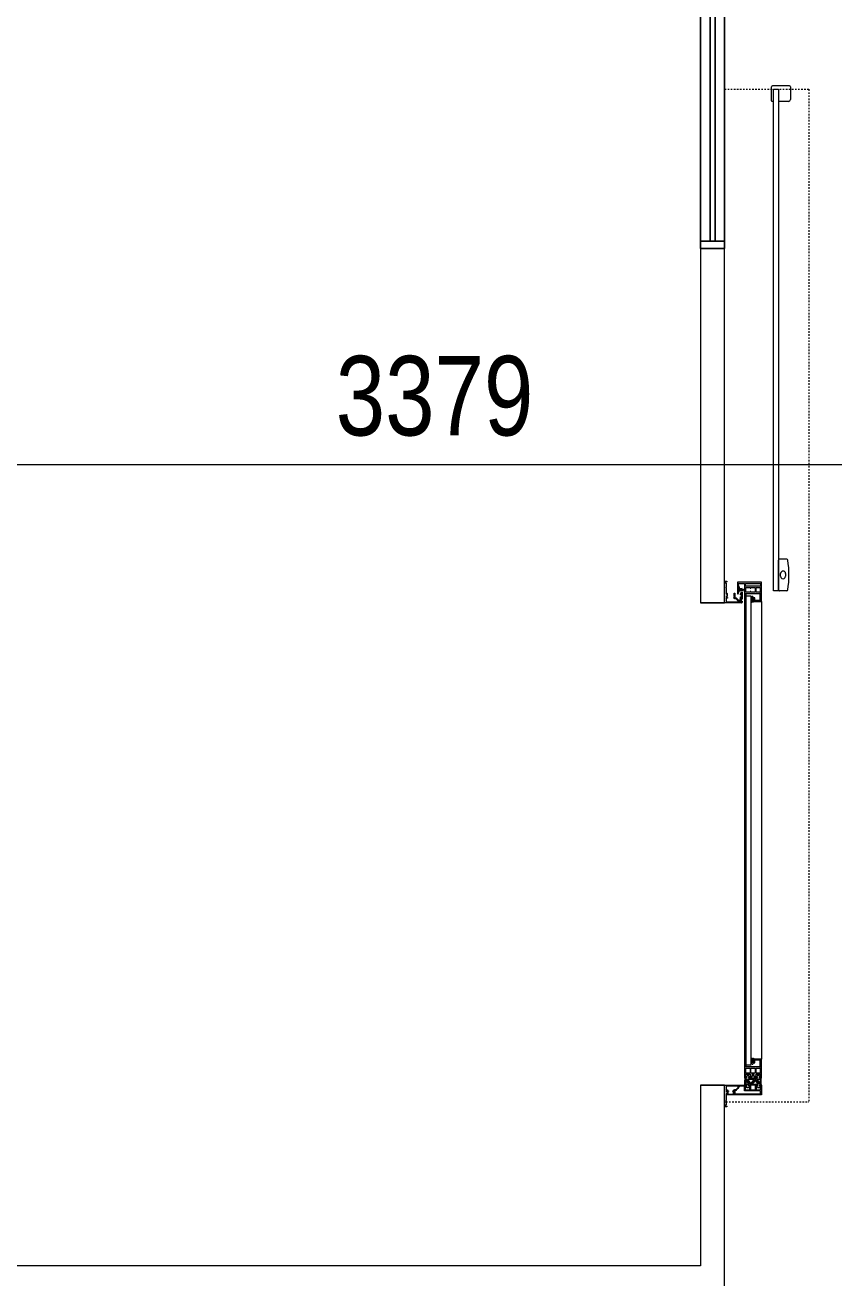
# Model space of a CAD drawing. Header units: millimetres. Extents: x -21807 to 17683, y 43568 to 60640.
# Drawn here: x -15410 to -13732, y 52992 to 55590 of the extents above; entities that cross this region are included whole.
import ezdxf

# ---------------------------------------------------------------- set-up
doc = ezdxf.new("R2010")
doc.units = ezdxf.units.MM
doc.linetypes.add('Dash', pattern=[6.35, 3.175, -3.175])
for name, color, linetype, lineweight in [('A-ANNO-DIMS', 7, 'Continuous', 9), ('A-ANNO-DIMS-110', 7, 'Continuous', 9), ('A-DETL-GENF', 7, 'Continuous', 5), ('A-GENM', 7, 'Continuous', 5), ('A-WALL', 7, 'Continuous', 9)]:
    doc.layers.add(name, color=color, linetype=linetype, lineweight=lineweight)
for name, color, linetype, lineweight, true_color in [('A-DOOR', 5, 'Continuous', 9, 0x0000ff), ('A-DOOR-HDLN', 5, 'Dash', 9, 0x0000ff), ('A-GLAZ', 7, 'Continuous', 9, 0x00007f)]:
    doc.layers.add(name, color=color, linetype=linetype, lineweight=lineweight, true_color=true_color)
doc.styles.add('Arial_2', font='arial.ttf', dxfattribs={"width": 0.8, "height": 165})
doc.dimstyles.new('AK_DIM_2_0_Arial_đỏ', dxfattribs={"dimscale": 304.8, "dimtxt": 168.342801, "dimasz": 0.180446, "dimexe": 0.180446, "dimexo": 0.180446, "dimgap": 0.036089, "dimtad": 1, "dimdec": 0, "dimzin": 0, "dimdsep": 46, "dimtxsty": 'Arial_2', "dimblk1": 'OBLIQUE', "dimblk2": 'OBLIQUE', "dimsah": 1, "dimcen": 0.09, "dimadec": 0, "dimazin": 0, "dimtfac": 1, "dimtdec": 4, "dimtix": 1, "dimtmove": 0, "dimatfit": 3, "dimfxl": 1, "dimtvp": 1, "dimtolj": 1, "dimtzin": 0, "dimarcsym": 2})

# ---------------------------------------------------------------- blocks, each defined once
blk = doc.blocks.new('Automatic-Door_Single_Gilgen_SL-PSXP_Without-Side-Panel_On-Wall - Automatic-Door_Single_Gilgen_SL-PSXP_Without-Side-Panel_On-Wall-1196497-MẶT BẰNG HỆ THỐNG GIÓ THẢI')
at = {"layer": 'A-DETL-GENF', "lineweight": 9, "true_color": 0xe2e2e2, "transparency": 33554534}
h = blk.add_hatch(color=254, dxfattribs=at)
h.paths.add_polyline_path([(-503, 66.5), (-503, 68.5), (-519.5, 68.5), (-522, 77.8), (-522.9, 66.5)])
h.paths.add_polyline_path([(-540.5, 66.5), (-530.1, 66.5), (-532, 69), (-532, 77.8), (-534.5, 68.5), (-540.5, 68.5)])
h.paths.add_polyline_path([(-543, 51.5), (-535.3, 52.2), (-534.5, 53.5), (-540.5, 53.5), (-540.5, 66.5), (-542.9, 52.2)])
h.paths.add_polyline_path([(-522, 90.2), (-532, 90.2), (-532, 88.4), (-522, 88.4)])
h.paths.add_polyline_path([(-503, 99.5), (-503, 101.5), (-543, 101.5), (-542.9, 52.2), (-540.5, 68.5), (-540.5, 99.5), (-522, 99), (-522, 90.2), (-519.5, 99.5)])
h.paths.add_polyline_path([(-519, 51.5), (-519, 52.8), (-525.2, 52.9), (-534.4, 52.2), (-535.8, 51.5)])
h.paths.add_polyline_path([(-519.5, 68.5), (-519.5, 99.5), (-522, 88.4), (-522, 79.6)])
h.paths.add_polyline_path([(-522, 69), (-532, 69), (-528, 66.5), (-525, 66.5)])
h.paths.add_polyline_path([(-532, 99), (-534.5, 99.5), (-532, 90.2)])
h.paths.add_polyline_path([(-532, 88.4), (-534.5, 99.5), (-534.5, 68.5), (-532, 79.6)])
h = blk.add_hatch(color=254, dxfattribs=at)
h.paths.add_polyline_path([(-504.6, 87.9), (-510.7, 87.9), (-509.1, 86.3), (-504.6, 86.3)])
h.paths.add_polyline_path([(-503, 84.7), (-503, 99.5), (-519.5, 99.5), (-519.5, 97.9), (-504.6, 97.9), (-504.6, 87.9)])
h = blk.add_hatch(color=254, dxfattribs=at)
h.paths.add_polyline_path([(475, 88.4), (475, 79.6), (477.5, 77.8), (484, 77.8), (481.5, 79.6), (480.8, 82.9), (476.5, 82.9)])
h.paths.add_polyline_path([(484, 90.2), (477.5, 90.2), (475, 88.4), (476.5, 85.1), (480.8, 85.1), (481.5, 88.4)])
h.paths.add_polyline_path([(486, 92.6), (484, 90.2), (486, 86.4)])
h.paths.add_polyline_path([(486, 75.4), (486, 81.6), (484, 77.8)])
h.paths.add_polyline_path([(475, 77.8), (475, 79.6), (465, 79.6), (465, 77.8)])
h.paths.add_polyline_path([(486, 66.5), (486, 70.6), (484, 68.5), (477.5, 68.5), (477.5, 77.8), (475, 77.8), (475, 69), (446, 68.5), (446, 66.5)])
h.paths.add_polyline_path([(475, 90.2), (465, 90.2), (465, 88.4), (475, 88.4)])
h.paths.add_polyline_path([(486, 101.5), (446, 101.5), (450, 99.5), (475, 99), (475, 90.2), (477.5, 90.2), (477.5, 99.5), (484, 99.5), (486, 97.4)])
h.paths.add_polyline_path([(462.5, 99.5), (465, 90.2), (465, 99)])
h.paths.add_polyline_path([(462.5, 68.5), (465, 69), (465, 77.8)])
h.paths.add_polyline_path([(465, 79.6), (465, 88.4), (462.5, 99.5), (462.5, 68.5)])
h = blk.add_hatch(color=254, dxfattribs=at)
h.paths.add_polyline_path([(447.6, 87.9), (447.6, 86.3), (452.1, 86.3), (453.7, 87.9)])
h.paths.add_polyline_path([(462.5, 99.5), (446, 99.5), (446, 84.7), (447.6, 87.9), (447.6, 97.9), (462.5, 97.9)])
at = {"layer": 'A-DETL-GENF', "lineweight": 9, "true_color": 0xf8f8f8, "transparency": 33554534}
h = blk.add_hatch(color=7, dxfattribs=at)
h.paths.add_polyline_path([(496.5, 101), (486, 101), (486, 97.4), (480, 96.6), (480, 93.4), (488, 92.5), (488, 99), (495.9, 99)])
h.paths.add_polyline_path([(488, 86.2), (488.5, 88.7), (486, 92.6), (486, 75.4), (480, 74.6), (480, 71.4), (486, 70.6), (489.2, 71.6), (488, 73.4)])
h.paths.add_polyline_path([(495.8, 81.6), (489.6, 86.9), (488, 86.2), (495.4, 81.1)])
h.paths.add_polyline_path([(495.6, 76.9), (494.8, 78.1), (488, 73.4), (491.5, 74), (494.5, 76.1)])
h.paths.add_polyline_path([(495.4, 95.8), (494.5, 97.1), (488, 92.5), (490.4, 92.4), (493.7, 94.6)])
h.paths.add_polyline_path([(488.5, 69), (486, 70.6), (486, 67)])
at = {"layer": 'A-DETL-GENF', "lineweight": 9, "true_color": 0xe2e2e2, "transparency": 33554534}
h = blk.add_hatch(color=254, dxfattribs=at)
h.paths.add_polyline_path([(500, 75.4), (498, 75.5), (498, 69), (490.1, 69), (489.5, 67), (500, 67), (500, 70.6), (506, 71.4), (506, 74.6), (502, 75.4)])
h.paths.add_polyline_path([(506, 96.6), (497.2, 97.4), (498, 94.6), (497.5, 79.4), (500, 75.4), (500, 92.6), (506, 93.4)])
h.paths.add_polyline_path([(500, 101), (497.5, 98.6), (500, 97.4)])
h.paths.add_polyline_path([(498, 75.5), (496.2, 76.1), (490.6, 72.1), (491.5, 70.9)])
h.paths.add_polyline_path([(498, 81.8), (491.1, 87.5), (490.2, 86.4), (496.4, 81.1)])
h.paths.add_polyline_path([(498, 94.6), (494.9, 94.3), (490.4, 91.1), (491.2, 89.9)])
h = blk.add_hatch(color=254, dxfattribs=at)
h.paths.add_polyline_path([(541, 26.5), (541, 28), (532.6, 27.8)])
h.paths.add_polyline_path([(500, 25), (502.6, 29.5), (500, 32.9)])
h.paths.add_polyline_path([(500, 25), (510, 28), (504.5, 28)])
h.paths.add_polyline_path([(545, 25), (541, 26.5), (514.1, 30.3), (513.5, 28), (500, 25)])
h.paths.add_polyline_path([(510, 90.5), (502, 90.5), (500, 92.2), (500, 89), (510, 89)])
h.paths.add_polyline_path([(512, 99.5), (510, 99.5), (510, 90.5)])
h.paths.add_polyline_path([(520.5, 52.2), (520.5, 101.5), (512, 99.5), (518.5, 99.5), (518.5, 46.4), (515.7, 45), (520.5, 45)])
h.paths.add_polyline_path([(520.5, 101.5), (500, 101), (500, 97.4), (502, 99.5), (510, 99.5), (517.9, 101)])
h.paths.add_polyline_path([(512, 66), (512, 99.5), (510.4, 84)])
h.paths.add_polyline_path([(510, 79), (500, 79), (500.1, 75.5), (502, 77.5), (510, 77.5)])
h.paths.add_polyline_path([(512, 66), (510.2, 72.1), (510, 67.5), (502, 67.5), (502, 66)])
h.paths.add_polyline_path([(509.5, 50.6), (506.3, 53.8), (505.8, 52.2), (508.7, 49.3)])
h.paths.add_polyline_path([(502.5, 53.3), (502, 54.8), (501.6, 67), (500, 69), (500, 42.1), (502.2, 52.2)])
h.paths.add_polyline_path([(502.5, 53.3), (500.5, 41.6), (502.5, 30), (502.5, 52.2)])
h = blk.add_hatch(color=254, dxfattribs=at)
h.paths.add_polyline_path([(-500, 25), (-500, 60), (-502, 52.2), (-502, 30)])
h.paths.add_polyline_path([(-500, 25), (-504, 28), (-509.5, 28)])
h.paths.add_polyline_path([(-541, 26.5), (-532.6, 27.8), (-541, 28)])
h.paths.add_polyline_path([(-500, 25), (-513, 28), (-513, 30.3), (-518.5, 29.7), (-518.5, 28), (-541, 26.5), (-545, 25)])
h.paths.add_polyline_path([(-502, 57.3), (-502, 59.3), (-509.5, 59.3), (-508.2, 57.3)])
h.paths.add_polyline_path([(-504.5, 53), (-505.8, 53.8), (-509, 50.6), (-508.2, 49.3), (-505.3, 52.2)])
h.paths.add_polyline_path([(-508, 61.5), (-523, 61.5), (-518.5, 60.1), (-511, 60.1)])
h.paths.add_polyline_path([(-510, 46.4), (-520, 46.4), (-515.3, 45)])
blk.add_hatch(color=254, dxfattribs=at).paths.add_polyline_path([(520.5, 30.3), (520.5, 44.9), (518.8, 43.6), (518.8, 31.6)])
at = {"layer": 'A-DETL-GENF', "color": 253, "lineweight": 9, "true_color": 0xaaaaaa}
for p, q in [((-1572, 159.7), (-1572, 124.4)), ((-1570.2, 161.5), (-1543.9, 161.5)), ((-1540, 157.6), (-1540, 136.5)), ((-1565, 126.5), (-1565, 136.5)), ((-1565, 136.5), (-1540, 136.5)), ((-591, 138.8), (-591, 153.8)), ((-527.3, 136.5), (-588.7, 136.5)), ((-560.9, 151.4), (-555.1, 151.4)), ((-555.1, 141.2), (-560.9, 141.2)), ((-525, 153.8), (-525, 138.8)), ((-1541.3, 122.5), (-1570.1, 122.5)), ((-1540, 126.5), (-1565, 126.5)), ((-1540, 126.5), (-1540, 123.8)), ((-503, 101.5), (-543, 101.5)), ((-543, 101.5), (-543, 51.5)), ((-540.5, 68.5), (-540.5, 99.5)), ((-540.5, 99.5), (-534.5, 99.5)), ((-534.5, 99.5), (-534.5, 68.5)), ((-532, 90.2), (-532, 99)), ((-532, 99), (-522, 99)), ((-522, 90.2), (-532, 90.2)), ((-532, 88.4), (-522, 88.4)), ((-532, 79.6), (-532, 88.4)), ((-530.5, 79.6), (-532, 79.6)), ((-530.5, 77.8), (-530.5, 79.6)), ((-522, 79.6), (-523.5, 79.6)), ((-523.5, 79.6), (-523.5, 77.8)), ((-522, 99), (-522, 90.2)), ((-522, 88.4), (-522, 79.6)), ((-503, 99.5), (-519.5, 99.5)), ((-519.5, 99.5), (-519.5, 97.9)), ((-519.5, 68.5), (-519.5, 99.5)), ((-519.5, 99.5), (-503, 99.5)), ((-519.5, 97.9), (-504.6, 97.9)), ((-513.4, 83.5), (-513.4, 82.2)), ((-511.9, 79.5), (-510.9, 79.5)), ((-510.9, 79.5), (-510.9, 82.3)), ((-510.9, 82.3), (-507.6, 82.3)), ((-504.6, 87.9), (-510.7, 87.9)), ((-510.7, 87.9), (-510.7, 84.7)), ((-510.7, 84.7), (-509.1, 84.7)), ((-509.1, 84.7), (-509.1, 86.3)), ((-509.1, 86.3), (-504.6, 86.3)), ((-507.6, 82.3), (-506.3, 79.5)), ((-506.3, 79.5), (-504.8, 79.5)), ((-504.8, 79.5), (-506.2, 82.6)), ((-506.2, 82.6), (-503.4, 82.6)), ((-504.6, 97.9), (-504.6, 87.9)), ((-504.6, 86.3), (-504.6, 84.7)), ((-504.6, 84.7), (-503, 84.7)), ((-503.4, 82.6), (-502.1, 79.5)), ((-503, 99.5), (-503, 101.5)), ((-503, 84.7), (-503, 99.5)), ((-503, 86.7), (-503, 84.7)), ((-502.1, 79.5), (-500.4, 79.5)), ((443.4, 79.5), (445.1, 79.5)), ((445.1, 79.5), (446.4, 82.6)), ((486, 101.5), (446, 101.5)), ((446, 101.5), (446, 99.5)), ((446, 99.5), (446, 84.7)), ((462.5, 99.5), (446, 99.5)), ((446, 99.5), (448, 99.5)), ((446, 84.7), (446, 86.7)), ((446, 84.7), (447.6, 84.7)), ((446.4, 82.6), (449.2, 82.6)), ((447.6, 87.9), (447.6, 97.9)), ((447.6, 97.9), (462.5, 97.9)), ((453.7, 87.9), (447.6, 87.9)), ((447.6, 84.7), (447.6, 86.3)), ((447.6, 86.3), (452.1, 86.3)), ((449.2, 82.6), (447.8, 79.5)), ((447.8, 79.5), (449.3, 79.5)), ((448, 99.5), (450, 99.5)), ((449.3, 79.5), (450.6, 82.3)), ((450, 99.5), (462.5, 99.5)), ((450.6, 82.3), (453.9, 82.3)), ((452.1, 86.3), (452.1, 84.7)), ((452.1, 84.7), (453.7, 84.7)), ((453.7, 84.7), (453.7, 87.9)), ((453.9, 82.3), (453.9, 79.5)), ((453.9, 79.5), (454.9, 79.5)), ((456.4, 82.2), (456.4, 83.5)), ((462.5, 97.9), (462.5, 99.5)), ((462.5, 99.5), (462.5, 68.5)), ((465, 90.2), (465, 99)), ((465, 99), (475, 99)), ((475, 90.2), (465, 90.2)), ((465, 79.6), (465, 88.4)), ((465, 88.4), (475, 88.4)), ((475, 79.6), (465, 79.6)), ((475, 99), (475, 90.2)), ((475, 88.4), (475, 79.6)), ((476.5, 82.9), (476.5, 85.1)), ((476.5, 85.1), (480.8, 85.1)), ((480.8, 82.9), (476.5, 82.9)), ((477.5, 90.2), (477.5, 99.5)), ((477.5, 99.5), (484, 99.5)), ((484, 90.2), (477.5, 90.2)), ((483.2, 98.4), (480, 96.6)), ((480, 96.6), (480, 93.4)), ((480, 93.4), (483.2, 91.6)), ((480.8, 85.1), (481.5, 85.4)), ((481.5, 82.6), (480.8, 82.9)), ((481.5, 85.4), (481.5, 88.4)), ((481.5, 88.4), (484, 88.4)), ((481.5, 79.6), (481.5, 82.6)), ((484, 79.6), (481.5, 79.6)), ((484, 97.4), (483.9, 98.2)), ((483.9, 91.8), (484, 92.6)), ((484, 99.5), (484, 97.4)), ((486, 97.4), (484, 97.4)), ((484, 97.4), (486, 97.4)), ((484, 92.6), (486, 92.6)), ((486, 92.6), (484, 92.6)), ((484, 92.6), (484, 90.2)), ((484, 88.4), (484, 86.4)), ((484, 86.4), (486, 86.4)), ((486, 81.6), (484, 81.6)), ((484, 81.6), (484, 79.6)), ((486, 97.4), (486, 101.5)), ((496.5, 101), (486, 101)), ((486, 101), (486, 97.4)), ((486, 92.6), (486, 75.4)), ((486, 86.4), (486, 92.6)), ((486, 75.4), (486, 81.6)), ((488, 92.5), (488, 99)), ((488, 99), (495.9, 99)), ((494.5, 97.1), (488, 92.5)), ((488, 73.4), (488, 86.2)), ((488, 86.2), (494.9, 80.5)), ((494.8, 78.1), (488, 73.4)), ((489.8, 91.9), (495.4, 95.8)), ((498.5, 101), (500, 101)), ((502, 99.5), (502, 97.4)), ((502, 92.6), (502, 90.5)), ((502.8, 98.4), (506, 96.6)), ((506, 93.4), (502.8, 91.6)), ((510, 84.5), (510, 89)), ((510, 79), (510, 83.5)), ((-534.5, 68.5), (-540.5, 68.5)), ((-540.5, 53.5), (-540.5, 66.5)), ((-540.5, 66.5), (-530.1, 66.5)), ((-534.5, 53.5), (-540.5, 53.5)), ((-531.6, 55.1), (-534.5, 55.1)), ((-534.5, 55.1), (-534.5, 53.5)), ((-533, 52.9), (-533, 54.1)), ((-533, 54.1), (-531.6, 54.1)), ((-525.2, 52.9), (-533, 52.9)), ((-530, 56.1), (-532.9, 56.1)), ((-532.9, 56.1), (-532.9, 55.1)), ((-532.9, 55.1), (-531.2, 55.1)), ((-531.2, 54.1), (-532.6, 54.1)), ((-532.6, 54.1), (-532.6, 53.1)), ((-532.6, 53.1), (-525.6, 53.1)), ((-532, 69), (-532, 77.8)), ((-532, 77.8), (-530.5, 77.8)), ((-522, 69), (-532, 69)), ((-531.6, 54.1), (-531.6, 55.1)), ((-531.2, 55.1), (-531.2, 54.1)), ((-530.4, 54.1), (-530.4, 55.1)), ((-530.4, 55.1), (-527.8, 55.1)), ((-527.8, 54.1), (-530.4, 54.1)), ((-530.1, 66.5), (-528.8, 65.7)), ((-527, 61.6), (-530, 61.1)), ((-530, 61.1), (-529.1, 56.1)), ((-529.3, 60.6), (-526.9, 61)), ((-528.5, 56.1), (-529.3, 60.6)), ((-528.8, 65.7), (-528, 65.7)), ((-526.1, 56.1), (-528.5, 56.1)), ((-528, 65.7), (-528, 66.5)), ((-528, 66.5), (-525, 66.5)), ((-527.8, 55.1), (-527.8, 54.1)), ((-526.9, 65.5), (-527.7, 65.4)), ((-527.7, 65.4), (-527, 61.6)), ((-527, 54.1), (-527, 55.1)), ((-527, 55.1), (-526.1, 55.1)), ((-525.6, 54.1), (-527, 54.1)), ((-525.3, 56.2), (-526.9, 65.5)), ((-526.9, 61), (-526.1, 56.1)), ((-525, 55.1), (-526.7, 55.1)), ((-526.7, 55.1), (-526.7, 54.1)), ((-526.7, 54.1), (-525.2, 54.1)), ((-525.6, 53.1), (-525.6, 54.1)), ((-525.2, 54.1), (-525.2, 52.9)), ((-525, 66.5), (-525, 65.7)), ((-525, 65.7), (-524.2, 65.7)), ((-519, 52.8), (-525, 55.1)), ((-524.2, 65.7), (-522.9, 66.5)), ((-523.5, 77.8), (-522, 77.8)), ((-523, 60.2), (-523, 61.5)), ((-519, 57.9), (-523, 60.2)), ((-522.9, 66.5), (-503, 66.5)), ((-522, 77.8), (-522, 69)), ((-503, 68.5), (-519.5, 68.5)), ((-517, 57.9), (-519, 57.9)), ((-519, 51.5), (-519, 52.8)), ((-518.5, 60.1), (-518.5, 58.9)), ((-518.5, 58.9), (-517, 58.9)), ((-501.8, 69.5), (-518.3, 69.5)), ((-518.3, 69.5), (-518.3, 68.5)), ((-518.3, 68.5), (-503, 68.5)), ((-517, 58.9), (-517, 57.9)), ((-512.5, 58.9), (-511, 58.9)), ((-512.5, 57.9), (-512.5, 58.9)), ((-509.3, 57.9), (-512.5, 57.9)), ((-511, 58.9), (-511, 60.1)), ((-509.5, 60.5), (-509.5, 59.3)), ((-508, 60.5), (-509.5, 60.5)), ((-502, 53.3), (-503.8, 53.3)), ((-503.5, 61.5), (-501.5, 61.5)), ((-503.5, 60.5), (-503.5, 61.5)), ((-502, 60.5), (-503.5, 60.5)), ((-503.3, 54.8), (-502, 54.8)), ((-503, 68.5), (-503, 66.9)), ((-503, 66.5), (-503, 68.5)), ((-503, 66.9), (-502, 66.9)), ((-502, 66.9), (-501.8, 69.5)), ((-502, 59.3), (-502, 60.5)), ((-502, 54.8), (-502, 57.3)), ((461.3, 69.5), (444.8, 69.5)), ((444.8, 69.5), (445, 66.9)), ((445, 66.9), (446, 66.9)), ((446, 66.9), (446, 68.5)), ((446, 68.5), (461.3, 68.5)), ((462.5, 68.5), (446, 68.5)), ((446, 68.5), (446, 66.5)), ((446, 66.5), (486, 66.5)), ((461.3, 68.5), (461.3, 69.5)), ((465, 69), (465, 77.8)), ((465, 77.8), (475, 77.8)), ((475, 69), (465, 69)), ((475, 77.8), (475, 69)), ((477.5, 68.5), (477.5, 77.8)), ((477.5, 77.8), (484, 77.8)), ((484, 68.5), (477.5, 68.5)), ((483.2, 76.4), (480, 74.6)), ((480, 74.6), (480, 71.4)), ((480, 71.4), (483.2, 69.6)), ((484, 75.4), (483.9, 76.2)), ((483.9, 69.8), (484, 70.6)), ((484, 77.8), (484, 75.4)), ((486, 75.4), (484, 75.4)), ((484, 75.4), (486, 75.4)), ((484, 70.6), (486, 70.6)), ((486, 70.6), (484, 70.6)), ((484, 70.6), (484, 68.5)), ((486, 70.6), (486, 67)), ((486, 66.5), (486, 70.6)), ((486, 67), (487.5, 67)), ((488.5, 68), (488.5, 69)), ((491.1, 73.7), (495.6, 76.9)), ((502, 77.5), (502, 75.4)), ((502, 70.6), (502, 67.5)), ((502, 54.8), (503.8, 54.8)), ((504.3, 53.3), (502.5, 53.3)), ((502.8, 76.4), (506, 74.6)), ((506, 71.4), (502.8, 69.6)), ((510, 73), (510, 77.5)), ((510, 67.5), (510, 72)), ((-545, 29.5), (-543.6, 29.5)), ((-545, 25), (-545, 29.5)), ((-543.8, 28), (-543.8, 26.5)), ((-542.7, 28), (-543.8, 28)), ((-543.8, 26.5), (-541, 26.5)), ((-543.6, 29.5), (-542.7, 28)), ((-543, 51.5), (-535.8, 51.5)), ((-541, 28), (-532.6, 28)), ((-535.8, 51.5), (-519, 51.5)), ((-531.4, 28), (-518.5, 28)), ((-520.1, 29.7), (-519.5, 30.3)), ((-518.5, 29.7), (-520.1, 29.7)), ((-520, 45), (-520, 46.4)), ((-515.3, 45), (-520, 45)), ((-519.5, 30.3), (-513, 30.3)), ((-514.5, 44.7), (-515.3, 45)), ((-513.5, 44.7), (-514.5, 44.7)), ((-512.8, 45.2), (-513.5, 44.7)), ((-513, 28), (-511, 28)), ((-511, 45.2), (-512.8, 45.2)), ((-511, 43.8), (-511, 45.2)), ((-509.5, 43.8), (-511, 43.8)), ((-511, 31.2), (-509.5, 31.2)), ((-511, 28), (-511, 31.2)), ((-510, 46.4), (-510, 48.1)), ((-509.5, 45.2), (-509.5, 43.8)), ((-508.5, 45.2), (-509.5, 45.2)), ((-509.5, 31.2), (-509.5, 28)), ((-508.5, 48.6), (-508.5, 45.2)), ((500, 38.1), (500, 40.9)), ((500, 34.1), (500, 36.9)), ((509, 45.2), (509, 48.6)), ((510, 45.2), (509, 45.2)), ((510, 43.8), (510, 45.2)), ((511.5, 43.8), (510, 43.8)), ((510, 31.2), (511.5, 31.2)), ((510, 28), (510, 31.2)), ((510.5, 48.1), (510.5, 46.4)), ((511.5, 45.2), (511.5, 43.8)), ((513.4, 45.2), (511.5, 45.2)), ((511.5, 31.2), (511.5, 28)), ((511.5, 28), (513.5, 28)), ((512, 44.5), (513.1, 45.1)), ((513.1, 30.1), (512, 30.7)), ((512.2, 42.1), (512.2, 43.7)), ((513.2, 42.1), (512.2, 42.1)), ((512.2, 33.1), (513.2, 33.1)), ((512.2, 31.5), (512.2, 33.1)), ((513.1, 45.1), (514.1, 44.6)), ((514.1, 30.6), (513.1, 30.1)), ((513.2, 43.6), (513.2, 42.1)), ((518.8, 43.6), (513.2, 43.6)), ((513.2, 33.1), (513.2, 31.6)), ((513.2, 31.6), (518.8, 31.6)), ((514, 44.7), (513.4, 45.2)), ((513.5, 28), (513.5, 29.7)), ((515, 44.7), (514, 44.7)), ((514.1, 44.6), (518.3, 44.6)), ((518.3, 30.6), (514.1, 30.6)), ((514.1, 30.3), (519.5, 30.3)), ((515.7, 45), (515, 44.7)), ((518.3, 44.6), (519.1, 44.9)), ((519.1, 30.3), (518.3, 30.6)), ((520.1, 29.7), (518.5, 29.7)), ((518.5, 28), (531.4, 28)), ((519.1, 44.9), (520.5, 44.9)), ((520.5, 30.3), (519.1, 30.3)), ((519.5, 30.3), (520.1, 29.7)), ((532.6, 28), (541, 28)), ((541, 26.5), (543.8, 26.5)), ((542.7, 28), (543.6, 29.5)), ((543.8, 28), (542.7, 28)), ((543.6, 29.5), (545, 29.5)), ((543.8, 26.5), (543.8, 28)), ((545, 29.5), (545, 25))]:
    blk.add_line(p, q, dxfattribs=at)
at = {"layer": 'A-DETL-GENF', "color": 9, "lineweight": 9, "true_color": 0xc0c0c0}
for p, q in [((495.8, 81.6), (490.2, 86.4)), ((496.4, 81.1), (490.2, 86.4)), ((490.4, 91.1), (494.9, 94.3)), ((491.1, 87.5), (498, 81.8)), ((498, 94.6), (491.2, 89.9)), ((498, 81.8), (498, 94.6)), ((500, 101.5), (520.5, 101.5)), ((502, 97.4), (500, 97.4)), ((500, 97.4), (502, 97.4)), ((500, 92.6), (502, 92.6)), ((502, 92.6), (500, 92.6)), ((510, 89), (500, 89)), ((500, 89), (500, 79)), ((500, 79), (510, 79)), ((510, 99.5), (502, 99.5)), ((502, 90.5), (510, 90.5)), ((506, 96.6), (506, 93.4)), ((510, 90.5), (510, 99.5)), ((518.5, 99.5), (512, 99.5)), ((512, 99.5), (512, 66)), ((518.5, 46.4), (518.5, 99.5)), ((520.5, 101.5), (520.5, 45)), ((-523, 61.5), (-508, 61.5)), ((-511, 60.1), (-518.5, 60.1)), ((-509.5, 59.3), (-502, 59.3)), ((-508.2, 57.3), (-509.3, 57.9)), ((-509, 50.6), (-505.8, 53.8)), ((-502, 57.3), (-508.2, 57.3)), ((-504.5, 53), (-508.2, 49.3)), ((-508, 61.5), (-508, 60.5)), ((-502, 30), (-502, 52.2)), ((-500, 60), (-500, 25)), ((500, 67), (489.5, 67)), ((490.1, 69), (498, 69)), ((490.6, 72.1), (496.2, 76.1)), ((498, 75.5), (491.5, 70.9)), ((498, 69), (498, 75.5)), ((502, 75.4), (500, 75.4)), ((500, 75.4), (502, 75.4)), ((500, 70.6), (502, 70.6)), ((502, 70.6), (500, 70.6)), ((500, 42.1), (500, 67)), ((510, 77.5), (502, 77.5)), ((502, 67.5), (510, 67.5)), ((502, 66), (502, 54.8)), ((512, 66), (502, 66)), ((502.5, 52.2), (502.5, 30)), ((508.7, 49.3), (505, 53)), ((506, 74.6), (506, 71.4)), ((506.3, 53.8), (509.5, 50.6)), ((-541, 26.5), (-541, 28)), ((-520, 46.4), (-510, 46.4)), ((-518.5, 28), (-518.5, 29.7)), ((-513, 30.3), (-513, 28)), ((-509.5, 28), (-504, 28)), ((500, 25), (500, 32.9)), ((504.5, 28), (510, 28)), ((510.5, 46.4), (518.5, 46.4)), ((513.5, 29.7), (514.1, 30.3)), ((520.5, 45), (515.7, 45)), ((518.5, 29.7), (518.5, 28)), ((518.8, 31.6), (518.8, 43.6)), ((520.5, 44.9), (520.5, 30.3)), ((541, 28), (541, 26.5)), ((-500, 25), (-545, 25)), ((545, 25), (500, 25))]:
    blk.add_line(p, q, dxfattribs=at)
at = {"layer": 'A-DETL-GENF', "color": 254, "lineweight": 9, "true_color": 0xcdcdcd}
for p, q in [((500, 97.4), (500, 101)), ((500, 101), (500, 97.4)), ((500, 89), (500, 92.6)), ((500, 92.6), (500, 89)), ((500, 75.4), (500, 79)), ((500, 79), (500, 75.4)), ((-502, 52.2), (-502, 53.3)), ((500, 67), (500, 70.6)), ((500, 70.6), (500, 67)), ((502.5, 53.3), (502.5, 52.2))]:
    blk.add_line(p, q, dxfattribs=at)
at = {"layer": 'A-DETL-GENF', "color": 253, "lineweight": 9, "true_color": 0xaaaaaa}
for centre, radius, start, end in [((-1570.2, 159.7), 1.78, 90, 180), ((-1543.9, 157.6), 3.92, 0, 90), ((-587.3, 152.3), 3.96, 111.5692, 158.4308), ((-558, -30.7), 189.2, 80.6405, 99.3595), ((-528.7, 152.3), 3.96, 21.5692, 68.4308), ((-588.7, 138.8), 2.26, 180, 270), ((-560.9, 146.3), 5.1, 90, 270), ((-555.1, 146.3), 5.1, 270, 90), ((-527.3, 138.8), 2.26, 270, 360), ((-1570.1, 124.4), 1.93, 180, 270), ((-1541.3, 123.8), 1.33, 270, 0), ((-511.2, 88.8), 5.7, 246.5933, 327.974), ((-514.5, 79.8), 2.6, 353.5555, 66.4445), ((-504.4, 86.1), 1.99, 191.6146, 314.3914), ((-504.2, 84.4), 2.66, 3.0086, 62.3926), ((-486.8, 85.3), 14.8, 183.0086, 202.9914), ((429.8, 85.3), 14.8, 337.0086, 356.9914), ((447.2, 84.4), 2.66, 117.6074, 176.9914), ((447.4, 86.1), 1.99, 225.6086, 348.3854), ((454.2, 88.8), 5.7, 212.026, 293.4067), ((457.5, 79.8), 2.6, 113.5555, 186.4445), ((483.4, 98), 0.492, 21.228, 120), ((483.4, 92), 0.492, 240, 338.772), ((491.6, 89.3), 3.19, 125, 230.3062), ((492.1, 88.7), 3, 125, 230), ((492.1, 88.7), 1.5, 125, 230), ((492.5, 100), 3.5, 305, 344.2184), ((493.9, 79.3), 1.5, 305, 50), ((491.5, 99.3), 6, 305, 353.8814), ((492.3, 100.1), 5.21, 306.2325, 359.1484), ((493.9, 79.3), 3, 305, 35), ((494.5, 78.5), 3, 305, 2.9676), ((494.5, 78.8), 3, 10.2743, 50), ((496.5, 100), 1, 359.1484, 90), ((498.5, 100), 1, 90, 186.1018), ((502.9, 97.5), 0.952, 96.2504, 185.2378), ((502.9, 92.5), 0.943, 173.7844, 264.349), ((-529.6, 56.1), 0.462, 175.1879, 9.8931), ((-526.1, 56), 0.9, 270, 9.8931), ((-503.3, 51.3), 3.5, 90, 135), ((-503.8, 52.3), 1, 90, 135), ((-501.5, 60), 1.5, 0, 90.037), ((483.4, 76), 0.492, 21.228, 120), ((483.4, 70), 0.492, 240, 338.772), ((487.5, 68), 1, 270, 360), ((494.5, 68.7), 6, 125, 177.8665), ((493.5, 68), 5, 125, 180.3809), ((489.5, 68), 1, 179.1484, 270), ((493.5, 68), 3.5, 125, 164.2184), ((502.9, 75.6), 0.878, 91.2948, 190.2472), ((503, 70.5), 0.96, 175.0696, 263.2793), ((503.8, 51.3), 3.5, 45, 90), ((504.3, 52.3), 1, 45, 90), ((509.8, 72.5), 0.536, 318.7504, 68.7493), ((-532, 28), 0.583, 210, 240), ((-532, 28), 0.583, 315, 0), ((-506.5, 48.1), 3.5, 135, 180), ((-507.5, 48.6), 1, 135, 180), ((-504, 30), 2, 285, 345), ((499.9, 41.5), 0.595, 281.6671, 310.1518), ((499.7, 37.5), 0.649, 21.288, 63.8639), ((499.7, 37.5), 0.649, 296.1361, 338.712), ((499.9, 33.5), 0.6, 34.74, 76.428), ((499.9, 41.5), 0.595, 21.3635, 64.0905), ((499.9, 33.5), 0.6, 297.468, 325.26), ((504.5, 30), 2, 195, 255), ((508, 48.6), 1, 0, 45), ((507, 48.1), 3.5, 0, 45), ((512.8, 44.3), 0.859, 168.366, 223.634), ((512.8, 30.9), 0.89, 136.515, 193.485), ((532, 28), 0.583, 180, 225), ((532, 28), 0.583, 300, 330)]:
    blk.add_arc(centre, radius, start, end, dxfattribs=at)
at = {"layer": 'A-DETL-GENF', "color": 254, "lineweight": 9, "true_color": 0xcdcdcd}
for centre, radius, start, end in [((493.9, 79.3), 3, 35, 50), ((509.9, 84), 0.52, 14.7998, 29.5995), ((509.9, 84), 0.52, 330.4005, 345.2002), ((-532, 28), 0.583, 240, 285), ((499.9, 41.5), 0.595, 64.0905, 78.3329), ((499.7, 37.5), 0.649, 338.712, 352.904), ((499.9, 41.5), 0.595, 338.6365, 352.8788), ((532, 28), 0.583, 255, 285), ((532, 28), 0.583, 285, 300)]:
    blk.add_arc(centre, radius, start, end, dxfattribs=at)
at = {"layer": 'A-DETL-GENF', "color": 9, "lineweight": 9, "true_color": 0xc0c0c0}
for centre, radius, start, end in [((491.5, 99.3), 6, 353.8814, 6.1018), ((494.5, 78.8), 3, 357.0324, 10.2743), ((509.9, 84), 0.52, 29.5995, 73.9988), ((509.9, 84), 0.52, 286.0012, 330.4005), ((509.9, 84), 0.52, 345.2002, 14.7998), ((509.8, 72.5), 0.536, 291.2507, 318.7504), ((-532, 28), 0.583, 180, 210), ((-532, 28), 0.583, 285, 315), ((-504, 30), 2, 270, 285), ((-504, 30), 2, 345, 0), ((499.9, 33.5), 0.6, 283.572, 297.468), ((499.9, 41.5), 0.595, 310.1518, 338.6365), ((499.7, 37.5), 0.649, 352.904, 21.288), ((499.9, 41.5), 0.595, 352.8788, 21.3635), ((499.9, 33.5), 0.6, 325.26, 34.74), ((504.5, 30), 2, 180, 195), ((504.5, 30), 2, 255, 270), ((532, 28), 0.583, 225, 255), ((532, 28), 0.583, 330, 360)]:
    blk.add_arc(centre, radius, start, end, dxfattribs=at)
at = {"layer": 'A-DOOR-HDLN', "color": 161, "lineweight": 13, "true_color": 0xaaaaff}
for p, q in [((-1565, 200), (535, 200)), ((-1565, 25), (-1565, 200)), ((535, 27.9), (535, 200))]:
    blk.add_line(p, q, dxfattribs=at)
at = {"layer": 'A-DOOR-HDLN', "color": 254, "lineweight": 13, "true_color": 0xc0c0f3}
blk.add_line((535, 25), (535, 26.9), dxfattribs=at)
at = {"layer": 'A-GENM', "color": 253, "lineweight": 9, "true_color": 0xaaaaaa}
for p, q in [((-1565, 136.5), (-525, 136.5)), ((-1565, 126.5), (-1565, 136.5)), ((-525, 136.5), (-525, 126.5)), ((-525, 126.5), (-1565, 126.5)), ((-514.5, 79.5), (458.5, 79.5)), ((-514.5, 69.5), (-514.5, 79.5)), ((-503, 101.5), (446, 101.5)), ((458.5, 79.5), (458.5, 69.5)), ((458.5, 69.5), (-514.5, 69.5)), ((-503, 66.5), (446, 66.5))]:
    blk.add_line(p, q, dxfattribs=at)
blk = doc.blocks.new('AK_OViewTuongPanel - 2000x1200-V15-MẶT BẰNG HỆ THỐNG GIÓ THẢI')
at = {"layer": 'A-GLAZ', "true_color": 0xaaaaaa}
h = blk.add_hatch(dxfattribs=at)
h.set_pattern_fill('FP_10', color=253, style=0, pattern_type=2)
h.set_pattern_definition([(307.5, (-56141.94, -13983.59), (107.6708, 3.52028), [7.376, -77.561, 7.376, -87.62, -90.805]), (307.5, (-56141.94, -13983.59), (107.6708, 3.52028), [-179.934, 7.376, -83.429]), (277.5, (-56141.94, -13983.59), (157.70153, -98.89488), [7.376, -38.445, 7.376, -69.179, -29.337]), (277.5, (-56141.94, -13983.59), (157.70153, -98.89488), [-122.377, 7.376, -21.961]), (237.5, (-56141.94, -13914.86), (0.31631, -174.01878), [7.376, -20.564, 7.376, -93.208, -131.318]), (237.5, (-56141.94, -13914.86), (0.31631, -174.01878), [-128.524, 7.376, -123.942]), (227.5, (-56141.94, -13914.86), (49.0445, -167.9829), [7.376, -6.594, 7.376, -58.562, -75.438]), (227.5, (-56141.94, -13914.86), (49.0445, -167.9829), [-79.908, 7.376, -68.062])])
h.paths.add_polyline_path([(-1015, -25), (-1000, -25), (-1000, 25), (-1015, 25)])
h.paths.add_polyline_path([(1000, -25), (1015, -25), (1015, 25), (1000, 25)])
at = {"layer": 'A-GLAZ', "color": 9, "lineweight": 13, "true_color": 0xaaaad4}
for p, q in [((-1015, 25), (-1015, -25)), ((-1000, 25), (-1015, 25)), ((-1000, -25), (-1000, 25)), ((1000, 25), (-1000, 25)), ((1000, 5), (-1000, 5)), ((-1000, 5), (-1000, -5)), ((1015, 25), (1000, 25)), ((1000, 25), (1000, -25)), ((1000, -5), (1000, 5)), ((1015, -25), (1015, 25)), ((-1015, -25), (-1000, -25)), ((-1000, -5), (1000, -5)), ((-1000, -25), (1000, -25)), ((1000, -25), (1015, -25))]:
    blk.add_line(p, q, dxfattribs=at)
at = {"layer": 'A-GLAZ', "color": 7, "lineweight": 13, "true_color": 0xececf5}
for p, q in [((-1015, -25), (-1015, 25)), ((-1000, -5), (-1000, 5)), ((-1000, 5), (-1000, -5)), ((1000, 5), (1000, -5)), ((1000, -5), (1000, 5)), ((1015, 25), (1015, -25))]:
    blk.add_line(p, q, dxfattribs=at)
at = {"layer": 'A-GLAZ', "color": 254, "lineweight": 13, "true_color": 0xe0e0ef}
for p, q in [((-1015, 25), (-1000, 25)), ((-1000, 25), (-1000, 5)), ((1000, 25), (1015, 25)), ((1000, 5), (1000, 25)), ((-1000, -25), (-1015, -25)), ((-1000, -5), (-1000, -25)), ((1000, -25), (1000, -5)), ((1015, -25), (1000, -25))]:
    blk.add_line(p, q, dxfattribs=at)
at = {"layer": 'A-GLAZ', "color": 254, "lineweight": 13, "true_color": 0xcccce5}
for p, q in [((-1000, 25), (1000, 25)), ((-1000, 5), (1000, 5)), ((1000, -5), (-1000, -5)), ((1000, -25), (-1000, -25))]:
    blk.add_line(p, q, dxfattribs=at)
blk = doc.blocks.new('AK-SGS-M3-A_rvt-1-MẶT BẰNG HỆ THỐNG GIÓ THẢI')
at = {"layer": 'A-WALL', "color": 254, "lineweight": 13, "true_color": 0xe0e0e0}
for p, q in [((-14008.6, 57141.9), (-14008.6, 55141.9)), ((-13958.6, 55141.9), (-13958.6, 57141.9)), ((-14008.6, 55126.9), (-14008.6, 55141.9)), ((-13958.6, 55141.9), (-13958.6, 55126.9)), ((-13958.6, 55126.9), (-14008.6, 55126.9))]:
    blk.add_line(p, q, dxfattribs=at)
at = {"layer": 'A-WALL', "color": 254, "lineweight": 13, "true_color": 0xcccccc}
for p, q in [((-14008.6, 55141.9), (-14008.6, 57141.9)), ((-13958.6, 57141.9), (-13958.6, 55141.9)), ((-14008.6, 55126.9), (-14008.6, 54391.9)), ((-13958.6, 54436.9), (-13958.6, 55126.9)), ((-13958.6, 54391.9), (-14008.6, 54391.9)), ((-14008.6, 53391.9), (-14008.6, 53016.9)), ((-14008.6, 53391.9), (-13958.6, 53391.9)), ((-13958.6, 52916.9), (-13958.6, 53346.9)), ((-14008.6, 53016.9), (-15908.6, 53016.9))]:
    blk.add_line(p, q, dxfattribs=at)
at = {"layer": 'A-WALL', "color": 7, "lineweight": 13, "true_color": 0xececec}
for p, q in [((-14008.6, 55141.9), (-14008.6, 55126.9)), ((-13958.6, 55126.9), (-13958.6, 55141.9)), ((-13958.6, 55126.9), (-14008.6, 55126.9))]:
    blk.add_line(p, q, dxfattribs=at)
at = {"layer": 'A-WALL', "color": 253, "lineweight": 13, "true_color": 0xaaaaaa}
for p, q in [((-14008.6, 55126.9), (-14008.6, 54391.9)), ((-13958.6, 54436.9), (-13958.6, 55126.9)), ((-14008.6, 54391.9), (-13958.6, 54391.9)), ((-14008.6, 53391.9), (-14008.6, 53016.9)), ((-13958.6, 53391.9), (-14008.6, 53391.9)), ((-13958.6, 52916.9), (-13958.6, 53346.9)), ((-14008.6, 53016.9), (-15908.6, 53016.9))]:
    blk.add_line(p, q, dxfattribs=at)
at = {"layer": 'A-WALL', "color": 9, "lineweight": 13, "true_color": 0xc0c0c0}
for p, q in [((-13958.6, 54391.9), (-13958.6, 54436.9)), ((-13958.6, 53346.9), (-13958.6, 53391.9))]:
    blk.add_line(p, q, dxfattribs=at)
at = {"layer": 'A-WALL', "color": 254, "lineweight": 13, "true_color": 0xd4d4d4}
for p, q in [((-13958.6, 54391.9), (-13958.6, 54436.9)), ((-13958.6, 53346.9), (-13958.6, 53391.9))]:
    blk.add_line(p, q, dxfattribs=at)
at = {"layer": 'A-DOOR', "color": 9, "lineweight": 13, "true_color": 0xaaaad4, "rotation": 269.9999999999999}
blk.add_blockref('Automatic-Door_Single_Gilgen_SL-PSXP_Without-Side-Panel_On-Wall - Automatic-Door_Single_Gilgen_SL-PSXP_Without-Side-Panel_On-Wall-1196497-MẶT BẰNG HỆ THỐNG GIÓ THẢI', (-13983.6, 53891.9), dxfattribs=at)
at = {"layer": 'A-GLAZ', "color": 9, "lineweight": 13, "true_color": 0xaaaad4, "rotation": 89.99999999999993}
blk.add_blockref('AK_OViewTuongPanel - 2000x1200-V15-MẶT BẰNG HỆ THỐNG GIÓ THẢI', (-13983.6, 56141.9), dxfattribs=at)
blk = doc.blocks.new('DIMBLOCK9-MẶT BẰNG HỆ THỐNG GIÓ THẢI')
at = {"layer": 'A-ANNO-DIMS-110', "color": 1, "true_color": 0xff0000}
for p, q in [((-16253.2, 54678.9), (-16253.2, 54733.9)), ((-12874.1, 54678.9), (-12874.1, 54733.9)), ((-16253.2, 54678.9), (-16225.7, 54706.4)), ((-12874.1, 54678.9), (-12846.6, 54706.4)), ((-16253.2, 54678.9), (-16280.7, 54651.4)), ((-16253.2, 54678.9), (-12874.1, 54678.9)), ((-16253.2, 54678.9), (-16253.2, 54662.8)), ((-12874.1, 54678.9), (-12901.6, 54651.4)), ((-12874.1, 54678.9), (-12874.1, 54662.8))]:
    blk.add_line(p, q, dxfattribs=at)
at = {"layer": 'A-ANNO-DIMS-110', "color": 0, "insert": (-14765.6, 54904.1), "char_height": 165, "width": 484.827, "attachment_point": 1, "line_spacing_factor": 0.941778, "style": 'Arial_2'}
blk.add_mtext('3379', dxfattribs=at)
blk = doc.blocks.new('_Oblique')
at = {"color": 0, "linetype": 'ByBlock', "lineweight": -2}
blk.add_line((-0.5, -0.5), (0.5, 0.5), dxfattribs=at)

msp = doc.modelspace()

# ---------------------------------------------------------------- block references
at = {"lineweight": 5}
msp.add_blockref('AK-SGS-M3-A_rvt-1-MẶT BẰNG HỆ THỐNG GIÓ THẢI', (0, 0), dxfattribs=at)

# ---------------------------------------------------------------- dimensions: what is measured, and where the dimension line sits
at = {"layer": 'A-ANNO-DIMS', "color": 1, "true_color": 0xff0000}
dim = msp.add_linear_dim(base=(-12874.1, 54678.9), p1=(-16253.2, 54717.8), p2=(-12874.1, 54717.8), dimstyle='AK_DIM_2_0_Arial_đỏ', override={"dimpost": '<>', "dimfxl": 3379.060006}, dxfattribs=at)
dim.commit()
dim.dimension.update_dxf_attribs({"geometry": 'DIMBLOCK9-MẶT BẰNG HỆ THỐNG GIÓ THẢI', "text_midpoint": (-14563.6, 54774.2)})

doc.saveas('drawing.dxf')
